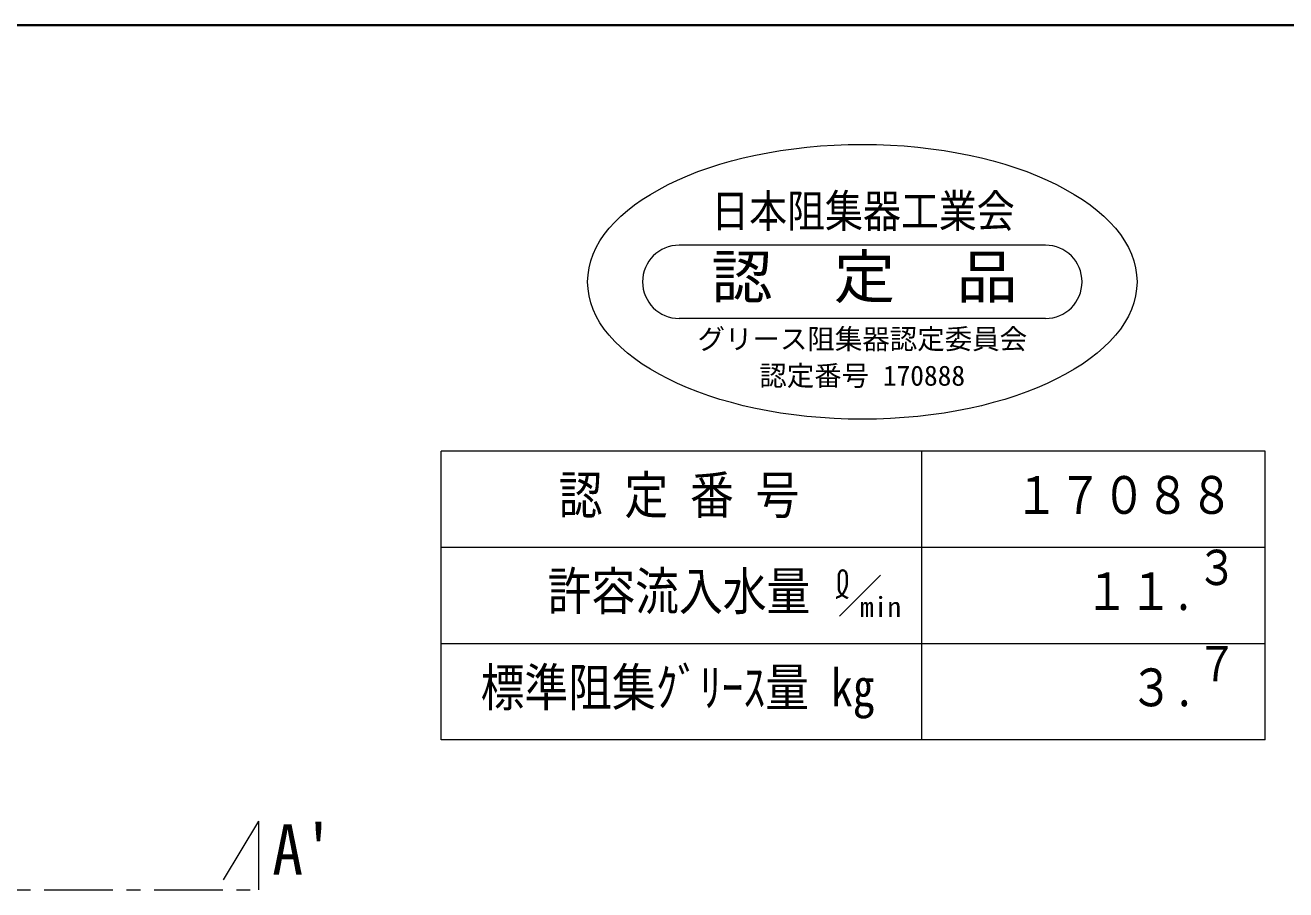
# Model space of a CAD drawing. Units: millimetres at full size, sheet at 1:5; details may follow other scales. Extents: x -1061 to 964, y -679 to 726.
# Drawn here: x -192.8 to 266.1, y 411.5 to 726 of the extents above; entities that cross this region are included whole.
import ezdxf
from ezdxf.enums import TextEntityAlignment as Align

# ---------------------------------------------------------------- set-up
doc = ezdxf.new("R2010")
doc.units = ezdxf.units.MM
doc.header["$LTSCALE"] = 5
doc.linetypes.add('CHAIN1', pattern=[8, 5, -1, 1, -1])
doc.layers.add('0-0', color=4, linetype='Continuous', lineweight=9)
doc.styles.add('ＭＳ ゴシック', font='')
doc.styles.get('ＭＳ ゴシック').set_extended_font_data('MS Gothic')

msp = doc.modelspace()

# ---------------------------------------------------------------- linework, layer by layer
at = {"layer": '0-0', "color": 1, "lineweight": 40}
msp.add_line((963.599, 725.957), (-1061.401, 725.957), dxfattribs=at)
at = {"layer": '0-0', "color": 7, "lineweight": 18}
for p, q in [((178.599, 645.957), (45.266, 645.957)), ((178.599, 619.29), (45.266, 619.29)), ((118.599, 525.957), (103.599, 510.957))]:
    msp.add_line(p, q, dxfattribs=at)
at = {"layer": '0-0', "color": 3, "lineweight": 18}
for p, q in [((258.599, 570.957), (-41.401, 570.957)), ((-41.401, 465.957), (-41.401, 570.957)), ((133.599, 465.957), (133.599, 570.957)), ((258.599, 465.957), (258.599, 570.957)), ((258.599, 535.957), (-41.401, 535.957)), ((258.599, 500.957), (-41.401, 500.957)), ((258.599, 465.957), (-41.401, 465.957))]:
    msp.add_line(p, q, dxfattribs=at)
at = {"layer": '0-0', "linetype": 'CHAIN1'}
for p, q in [((-107.901, 436.457), (-122.901, 411.457)), ((-107.901, 436.457), (-107.901, 411.457)), ((-905.901, 411.457), (-107.901, 411.457))]:
    msp.add_line(p, q, dxfattribs=at)
at = {"layer": '0-0', "color": 1, "lineweight": 40}
for points in [[(102.379, 517.642), (102.592, 517.717), (102.956, 517.851), (103.312, 517.995), (103.655, 518.154), (103.981, 518.334), (104.284, 518.541), (104.448, 518.676), (104.583, 518.805), (104.8, 519.046), (104.997, 519.31), (105.176, 519.591), (105.341, 519.886), (105.493, 520.19), (105.576, 520.369), (105.658, 520.553), (105.792, 520.872), (105.914, 521.193), (106.023, 521.514), (106.117, 521.836), (106.196, 522.157), (106.234, 522.343), (106.27, 522.553), (106.315, 522.914), (106.342, 523.28), (106.352, 523.655), (106.35, 524.043), (106.339, 524.449), (106.328, 524.694), (106.311, 525.031), (106.262, 525.625), (106.172, 526.205), (106.02, 526.734), (105.786, 527.176), (105.45, 527.495), (105.2, 527.609), (105.107, 527.634), (104.939, 527.661), (104.764, 527.667), (104.588, 527.652)], [(104.588, 527.652), (104.416, 527.616), (104.253, 527.558), (104.166, 527.515), (104.036, 527.429), (103.847, 527.241), (103.697, 527.011), (103.582, 526.75), (103.497, 526.469), (103.438, 526.179), (103.413, 526.01), (103.39, 525.788), (103.37, 525.412), (103.371, 525.045), (103.383, 524.683), (103.399, 524.324), (103.411, 523.964), (103.413, 523.754), (103.407, 523.435), (103.377, 522.88), (103.344, 522.321), (103.327, 521.763), (103.347, 521.212), (103.426, 520.673), (103.507, 520.369), (103.558, 520.223), (103.66, 519.976), (103.782, 519.737), (103.922, 519.506), (104.078, 519.284), (104.249, 519.074), (104.354, 518.958), (104.433, 518.876), (104.575, 518.74), (104.723, 518.611), (104.877, 518.489), (105.035, 518.374), (105.198, 518.265), (105.294, 518.206), (105.42, 518.132)], [(105.42, 518.132), (105.642, 518.013), (105.869, 517.902), (106.1, 517.798), (106.333, 517.699), (106.568, 517.603), (106.704, 517.548)]]:
    msp.add_lwpolyline(points, dxfattribs=at)
at = {"layer": '0-0', "color": 7, "lineweight": 18}
for centre, start, end in [((45.266, 632.623), 90, 270), ((178.599, 632.623), 270, 90)]:
    msp.add_arc(centre, 13.333, start, end, dxfattribs=at)
msp.add_ellipse((111.933, 632.623), major_axis=(100, 0), ratio=0.5, dxfattribs=at)

# ---------------------------------------------------------------- texts
at = {"layer": '0-0', "color": 7, "style": 'ＭＳ ゴシック'}
for s, height, width, p in [('日本阻集器工業会', 11.91, 0.85, (56.933, 648.873)), ('認\u3000定\u3000品', 15.58, 1.05, (56.933, 621.998)), ('認 定 番 号', 13.75, 0.85, (1.412, 544.082)), ('１７０８８', 13.75, 0.85, (167.349, 544.082)), ('３', 12.83, 0.85, (233.599, 518.457)), ('許容流入水量', 13.75, 0.85, (-2.651, 509.082)), ('１１.', 13.75, 0.85, (192.974, 509.082)), ('７', 12.83, 0.85, (233.599, 483.457)), ('標準阻集ｸﾞﾘｰｽ量 ㎏', 13.75, 0.85, (-27.026, 474.082)), ('３.', 13.75, 0.85, (209.224, 474.082)), ("A'", 18.33, 0.9, (-102.901, 411.457))]:
    msp.add_text(s, height=height, dxfattribs=dict(at, width=width)).set_placement(p, align=Align.BOTTOM_LEFT)
at = {"layer": '0-0', "style": 'ＭＳ ゴシック'}
for s, p in [('グリース阻集器認定委員会', (51.933, 605.957)), ('認定番号 170888', (74.433, 592.623)), ('min', (111.099, 508.457))]:
    msp.add_text(s, height=7.331, dxfattribs=at).set_placement(p, align=Align.BOTTOM_LEFT)

doc.saveas('drawing.dxf')
